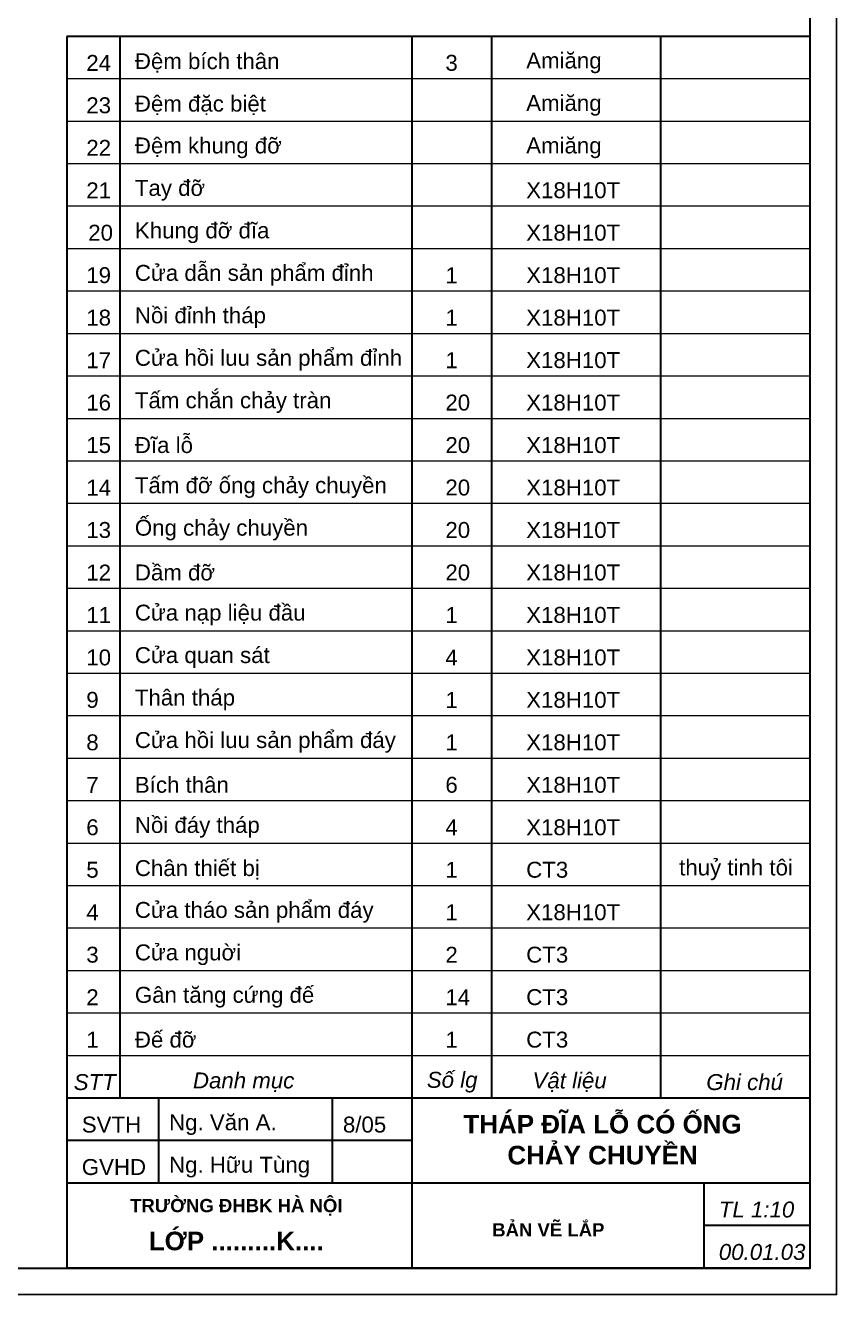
# Model space of a CAD drawing. Header units: inches. Extents: x -496 to 5444, y -47 to 8353.
# Drawn here: x 3916 to 5444, y -47 to 2344 of the extents above; entities that cross this region are included whole.
import ezdxf

# ---------------------------------------------------------------- set-up
doc = ezdxf.new("R2010")
doc.units = ezdxf.units.IN
doc.header["$LTSCALE"] = 40
doc.header["$MEASUREMENT"] = 0
doc.layers.get('0').update_dxf_attribs({"plot": 0})
doc.layers.add('Dam', color=2, linetype='Continuous', lineweight=30)
doc.layers.add('manh', color=4, linetype='Continuous', lineweight=13)

msp = doc.modelspace()

# ---------------------------------------------------------------- linework, layer by layer
msp.add_lwpolyline([(-496.2901254080907, -46.87714582066553), (-496.2901254080907, 8353.122854179335), (5443.709874591913, 8353.122854179335), (5443.709874591913, -46.87714582066553), (-496.2901254080907, -46.87714582066553)], close=True)
at = {"layer": 'Dam'}
for p, q in [((5393.709874591913, 2323.122854179334), (3993.709874591913, 2323.122854179334)), ((3993.709874591912, 2323.122854179334), (3993.709874591913, 3.122854179334439)), ((4093.709874591912, 2323.122854179334), (4093.709874591913, 323.1228541793345)), ((4643.709874591913, 2323.122854179334), (4643.709874591913, 3.122854179334439)), ((4793.709874591912, 2323.122854179334), (4793.709874591913, 323.1228541793345)), ((5111.768829067316, 2323.122854179334), (5111.768829067317, 323.1228541793345)), ((5393.709874591913, 323.1228541793345), (3993.709874591913, 323.1228541793345)), ((4166.247653195423, 323.1228541793345), (4166.247653195423, 163.1228541793344)), ((4493.709874591913, 323.1228541793345), (4493.709874591913, 163.1228541793344)), ((4643.709874591913, 243.1228541793344), (3993.709874591913, 243.1228541793344)), ((5393.709874591913, 163.1228541793344), (3993.709874591913, 163.1228541793344)), ((5193.709874591913, 163.1228541793344), (5193.709874591913, 3.122854179334439)), ((5393.709874591913, 83.12285417933444), (5193.709874591913, 83.12285417933444)), ((5393.709874591913, 3.122854179334439), (3993.709874591913, 3.122854179334439))]:
    msp.add_line(p, q, dxfattribs=at)
at = {"layer": 'Dam', "color": 2}
msp.add_lwpolyline([(-246.2901254080907, 3.122854179334439), (5393.709874591913, 3.122854179334439), (5393.709874591913, 8303.122854179335), (-246.2901254080907, 8303.122854179335)], close=True, dxfattribs=at)
at = {"layer": 'manh'}
for p, q in [((5393.709874591913, 2243.122854179334), (3993.709874591913, 2243.122854179334)), ((5393.709874591913, 2163.122854179334), (3993.709874591913, 2163.122854179334)), ((5393.709874591913, 2083.122854179334), (3993.709874591913, 2083.122854179334)), ((5393.709874591913, 2003.122854179334), (3993.709874591913, 2003.122854179334)), ((5393.709874591913, 2003.122854179334), (3993.709874591913, 2003.122854179334)), ((5393.709874591913, 1923.122854179334), (3993.709874591913, 1923.122854179334)), ((5393.709874591913, 1923.122854179334), (3993.709874591913, 1923.122854179334)), ((5393.709874591913, 1843.122854179334), (3993.709874591913, 1843.122854179334)), ((5393.709874591913, 1763.122854179334), (3993.709874591913, 1763.122854179334)), ((5393.709874591913, 1683.122854179334), (3993.709874591913, 1683.122854179334)), ((5393.709874591913, 1603.122854179334), (3993.709874591913, 1603.122854179334)), ((5393.709874591913, 1523.122854179334), (3993.709874591913, 1523.122854179334)), ((5393.709874591913, 1443.122854179334), (3993.709874591913, 1443.122854179334)), ((5393.709874591913, 1363.122854179334), (3993.709874591913, 1363.122854179334)), ((5393.709874591913, 1283.122854179334), (3993.709874591913, 1283.122854179334)), ((5393.709874591913, 1203.122854179334), (3993.709874591913, 1203.122854179334)), ((5393.709874591913, 1123.122854179334), (3993.709874591913, 1123.122854179334)), ((5393.709874591913, 1043.122854179334), (3993.709874591913, 1043.122854179334)), ((5393.709874591913, 963.1228541793345), (3993.709874591913, 963.1228541793345)), ((5393.709874591913, 883.1228541793345), (3993.709874591913, 883.1228541793345)), ((5393.709874591913, 803.1228541793345), (3993.709874591913, 803.1228541793345)), ((5393.709874591913, 723.1228541793345), (3993.709874591913, 723.1228541793345)), ((5393.709874591913, 643.1228541793345), (3993.709874591913, 643.1228541793345)), ((5393.709874591913, 563.1228541793345), (3993.709874591913, 563.1228541793345)), ((5393.709874591913, 483.1228541793345), (3993.709874591913, 483.1228541793345)), ((5393.709874591913, 403.1228541793345), (3993.709874591913, 403.1228541793345))]:
    msp.add_line(p, q, dxfattribs=at)

# ---------------------------------------------------------------- texts
for s, insert, char_height, width, attachment_point in [('{\\f.VnArial|b0|i0|c0|p34;24}', (4030.252971749301, 2273.245852629399), 30, 187.104, 4), ('{\\f.VnArial|b0|i0|c0|p34;§Öm bÝch th©n}', (4121.778732320467, 2273.245852629399), 30, 525.0689300411523, 4), ('{\\f.VnArial|b0|i0|c0|p34;3}', (4706.704552464171, 2273.245852629399), 30, 187.104, 4), ('{\\f.VnArial|b0|i0|c0|p34;Ami¨ng}', (4858.983619200719, 2273.245852629399), 30, 187.104, 4), ('{\\f.VnArial|b0|i0|c0|p34;23}', (4030.252971749301, 2193.245852629399), 30, 187.104, 4), ('{\\f.VnArial|b0|i0|c0|p34;§Öm ®Æc biÖt}', (4121.778732320467, 2193.245852629399), 30, 634.8571428571429, 4), ('{\\f.VnArial|b0|i0|c0|p34;Ami¨ng}', (4858.98361920072, 2193.245852629399), 30, 187.104, 4), ('{\\f.VnArial|b0|i0|c0|p34;22}', (4030.252971749301, 2113.245852629399), 30, 187.104, 4), ('{\\f.VnArial|b0|i0|c0|p34;§Öm khung ®ì}', (4121.778732320467, 2113.245852629399), 30, 634.8571428571429, 4), ('{\\f.VnArial|b0|i0|c0|p34;Ami¨ng}', (4858.98361920072, 2113.245852629399), 30, 187.104, 4), ('{\\f.VnArial|b0|i0|c0|p34;21}', (4030.252971749301, 2033.245852629399), 30, 187.104, 4), ('{\\f.VnArial|b0|i0|c0|p34;Tay ®ì}', (4121.778732320467, 2033.245852629399), 30, 525.0689300411523, 4), ('{\\f.VnArial|b0|i0|c0|p34;X18H10T}', (4858.98361920072, 2033.245852629399), 30, 187.104, 4), ('{\\f.VnArial|b0|i0|c0|p34;20}', (4033.900409133449, 1953.245852629399), 30, 187.104, 4), ('{\\f.VnArial|b0|i0|c0|p34;Khung ®ì ®Üa}', (4121.778732320467, 1953.245852629399), 30, 525.0689300411523, 4), ('{\\f.VnArial|b0|i0|c0|p34;X18H10T}', (4858.98361920072, 1953.245852629399), 30, 187.104, 4), ('{\\f.VnArial|b0|i0|c0|p34;19}', (4030.252971749301, 1873.245852629399), 30, 187.104, 4), ('{\\f.VnArial|b0|i0|c0|p34;Cöa dÉn s¶n phÈm ®Ønh}', (4121.778732320467, 1873.245852629399), 30, 525.0689300411523, 4), ('{\\f.VnArial|b0|i0|c0|p34;X18H10T}', (4858.98361920072, 1873.245852629399), 30, 187.104, 4), ('{\\f.VnArial|b0|i0|c0|p34;1}', (4706.704552464172, 1873.245852629399), 30, 187.104, 4), ('{\\f.VnArial|b0|i0|c0|p34;18}', (4030.252971749301, 1793.245852629399), 30, 187.104, 4), ('{\\f.VnArial|b0|i0|c0|p34;Nåi ®Ønh th¸p}', (4121.778732320467, 1793.245852629399), 30, 525.0689300411523, 4), ('{\\f.VnArial|b0|i0|c0|p34;1}', (4706.704552464172, 1793.245852629399), 30, 187.104, 4), ('{\\f.VnArial|b0|i0|c0|p34;X18H10T}', (4858.98361920072, 1793.245852629399), 30, 187.104, 4), ('{\\f.VnArial|b0|i0|c0|p34;17}', (4030.252971749301, 1713.245852629399), 30, 187.104, 4), ('{\\f.VnArial|b0|i0|c0|p34;Cöa håi luu s¶n phÈm ®Ønh}', (4121.778732320467, 1713.245852629399), 30, 525.0689300411523, 4), ('{\\f.VnArial|b0|i0|c0|p34;1}', (4706.704552464172, 1713.245852629399), 30, 187.104, 4), ('{\\f.VnArial|b0|i0|c0|p34;X18H10T}', (4858.98361920072, 1713.245852629399), 30, 187.104, 4), ('{\\f.VnArial|b0|i0|c0|p34;TÊm ch¾n ch¶y trµn}', (4121.778732320467, 1633.245852629399), 30, 525.0689300411523, 4), ('{\\f.VnArial|b0|i0|c0|p34;16}', (4030.252971749301, 1633.245852629399), 30, 187.104, 4), ('{\\f.VnArial|b0|i0|c0|p34;20}', (4706.704552464172, 1633.245852629399), 30, 187.104, 4), ('{\\f.VnArial|b0|i0|c0|p34;X18H10T}', (4858.98361920072, 1633.245852629399), 30, 187.104, 4), ('{\\f.VnArial|b0|i0|c0|p34;15}', (4030.252971749301, 1553.245852629399), 30, 187.104, 4), ('{\\f.VnArial|b0|i0|c0|p34;§Üa lç}', (4121.778732320467, 1553.245852629399), 30, 525.0689300411523, 4), ('{\\f.VnArial|b0|i0|c0|p34;20}', (4706.704552464172, 1553.245852629399), 30, 187.104, 4), ('{\\f.VnArial|b0|i0|c0|p34;X18H10T}', (4858.98361920072, 1553.245852629399), 30, 187.104, 4), ('{\\f.VnArial|b0|i0|c0|p34;14}', (4030.252971749301, 1473.245852629399), 30, 187.104, 4), ('{\\f.VnArial|b0|i0|c0|p34;TÊm ®ì èng ch¶y chuyÒn}', (4121.778732320467, 1473.245852629399), 30, 634.1666666666666, 4), ('{\\f.VnArial|b0|i0|c0|p34;20}', (4706.704552464172, 1473.245852629399), 30, 187.104, 4), ('{\\f.VnArial|b0|i0|c0|p34;X18H10T}', (4858.98361920072, 1473.245852629399), 30, 187.104, 4), ('{\\f.VnArialH|b0|i0|c0|p34;è\\f.VnArial|b0|i0|c0|p34;ng ch¶y chuyÒn}', (4121.778732320467, 1393.245852629399), 30, 525.0689300411523, 4), ('{\\f.VnArial|b0|i0|c0|p34;13}', (4030.252971749301, 1393.245852629399), 30, 187.104, 4), ('{\\f.VnArial|b0|i0|c0|p34;20}', (4706.704552464172, 1393.245852629399), 30, 187.104, 4), ('{\\f.VnArial|b0|i0|c0|p34;X18H10T}', (4858.98361920072, 1393.245852629399), 30, 187.104, 4), ('{\\f.VnArial|b0|i0|c0|p34;12}', (4030.252971749301, 1313.245852629399), 30, 187.104, 4), ('{\\f.VnArial|b0|i0|c0|p34;DÇm ®ì }', (4121.778732320467, 1313.245852629399), 30, 525.0689300411523, 4), ('{\\f.VnArial|b0|i0|c0|p34;20}', (4706.704552464172, 1313.245852629399), 30, 187.104, 4), ('{\\f.VnArial|b0|i0|c0|p34;X18H10T}', (4858.98361920072, 1313.245852629399), 30, 187.104, 4), ('{\\f.VnArial|b0|i0|c0|p34;11}', (4030.252971749301, 1233.245852629399), 30, 187.104, 4), ('{\\f.VnArial|b0|i0|c0|p34;Cöa n¹p liÖu ®Çu}', (4121.778732320467, 1233.245852629399), 30, 634.8571428571429, 4), ('{\\f.VnArial|b0|i0|c0|p34;1}', (4706.704552464172, 1233.245852629399), 30, 187.104, 4), ('{\\f.VnArial|b0|i0|c0|p34;X18H10T}', (4858.98361920072, 1233.245852629399), 30, 187.104, 4), ('{\\f.VnArial|b0|i0|c0|p34;Cöa quan s¸t}', (4121.778732320467, 1153.245852629399), 30, 412, 4), ('{\\f.VnArial|b0|i0|c0|p34;10}', (4030.252971749301, 1153.245852629399), 30, 187.104, 4), ('{\\f.VnArial|b0|i0|c0|p34;4}', (4706.704552464172, 1153.245852629399), 30, 187.104, 4), ('{\\f.VnArial|b0|i0|c0|p34;X18H10T}', (4858.98361920072, 1153.245852629399), 30, 187.104, 4), ('{\\f.VnArial|b0|i0|c0|p34;9}', (4030.252971749301, 1073.245852629399), 30, 187.104, 4), ('{\\f.VnArial|b0|i0|c0|p34;Th©n th¸p}', (4121.778732320467, 1073.245852629399), 30, 455.6959999999999, 4), ('{\\f.VnArial|b0|i0|c0|p34;1}', (4706.704552464172, 1073.245852629399), 30, 187.104, 4), ('{\\f.VnArial|b0|i0|c0|p34;X18H10T}', (4858.98361920072, 1073.245852629399), 30, 187.104, 4), ('{\\f.VnArial|b0|i0|c0|p34;8}', (4030.252971749301, 993.2458526293987), 30, 187.104, 4), ('{\\f.VnArial|b0|i0|c0|p34;Cöa håi luu s¶n phÈm ®¸y}', (4121.778732320467, 993.2458526293987), 30, 602.5000000000001, 4), ('{\\f.VnArial|b0|i0|c0|p34;1}', (4706.704552464172, 993.2458526293987), 30, 187.104, 4), ('{\\f.VnArial|b0|i0|c0|p34;X18H10T}', (4858.98361920072, 993.2458526293987), 30, 187.104, 4), ('{\\f.VnArial|b0|i0|c0|p34;7}', (4030.252971749301, 913.2458526293987), 30, 187.104, 4), ('{\\f.VnArial|b0|i0|c0|p34;BÝch th©n}', (4121.778732320467, 913.2458526293987), 30, 524.5, 4), ('{\\f.VnArial|b0|i0|c0|p34;6}', (4706.704552464172, 913.2458526293987), 30, 187.104, 4), ('{\\f.VnArial|b0|i0|c0|p34;X18H10T}', (4858.98361920072, 913.2458526293987), 30, 187.104, 4), ('{\\f.VnArial|b0|i0|c0|p34;6}', (4030.252971749301, 833.2458526293987), 30, 187.104, 4), ('{\\f.VnArial|b0|i0|c0|p34;Nåi ®¸y th¸p}', (4121.778732320467, 833.2458526293987), 30, 361.4814814814815, 4), ('{\\f.VnArial|b0|i0|c0|p34;4}', (4706.704552464172, 833.2458526293987), 30, 187.104, 4), ('{\\f.VnArial|b0|i0|c0|p34;X18H10T}', (4858.983619200727, 833.2458526293987), 30, 187.104, 4), ('{\\f.VnArial|b0|i0|c0|p34;5}', (4030.252971749301, 753.2458526293987), 30, 187.104, 4), ('{\\f.VnArial|b0|i0|c0|p34;Ch©n thiÕt bÞ}', (4121.778732320467, 753.2458526293987), 30, 487.0999999999999, 4), ('{\\f.VnArial|b0|i0|c0|p34;1}', (4706.704552464172, 753.2458526293987), 30, 187.104, 4), ('{\\f.VnArial|b0|i0|c0|p34;CT3}', (4858.983619200727, 753.2458526293987), 30, 187.104, 4), ('{\\f.VnArial|b0|i0|c0|p34;thuû tinh t«i}', (5147.073933415958, 753.2458526293987), 30, 337, 4), ('{\\f.VnArial|b0|i0|c0|p34;Cöa th¸o s¶n phÈm ®¸y}', (4121.778732320467, 673.2458526293987), 30, 547, 4), ('{\\f.VnArial|b0|i0|c0|p34;4}', (4030.252971749301, 673.2458526293987), 30, 187.104, 4), ('{\\f.VnArial|b0|i0|c0|p34;1}', (4706.704552464172, 673.2458526293987), 30, 187.104, 4), ('{\\f.VnArial|b0|i0|c0|p34;X18H10T}', (4858.98361920072, 673.2458526293987), 30, 187.104, 4), ('{\\f.VnArial|b0|i0|c0|p34;3}', (4030.252971749301, 593.2458526293987), 30, 187.104, 4), ('{\\f.VnArial|b0|i0|c0|p34;Cöa nguêi}', (4121.778732320467, 593.2458526293987), 30, 412, 4), ('{\\f.VnArial|b0|i0|c0|p34;2}', (4706.704552464172, 593.2458526293987), 30, 187.104, 4), ('{\\f.VnArial|b0|i0|c0|p34;CT3}', (4858.98361920072, 593.2458526293987), 30, 187.104, 4), ('{\\f.VnArial|b0|i0|c0|p34;2}', (4030.252971749301, 513.2458526293987), 30, 187.104, 4), ('{\\f.VnArial|b0|i0|c0|p34;G©n t¨ng cøng ®Õ}', (4121.778732320467, 513.2458526293987), 30, 499.4999999999999, 4), ('{\\f.VnArial|b0|i0|c0|p34;14}', (4706.704552464172, 513.2458526293987), 30, 187.104, 4), ('{\\f.VnArial|b0|i0|c0|p34;CT3}', (4858.98361920072, 513.2458526293987), 30, 187.104, 4), ('{\\f.VnArial|b0|i0|c0|p34;1}', (4030.252971749301, 433.2458526293987), 30, 187.104, 4), ('{\\f.VnArial|b0|i0|c0|p34;§Õ ®ì}', (4121.778732320467, 433.2458526293987), 30, 468, 4), ('{\\f.VnArial|b0|i0|c0|p34;1}', (4706.704552464172, 433.2458526293987), 30, 187.104, 4), ('{\\f.VnArial|b0|i0|c0|p34;CT3}', (4858.983619200727, 433.2458526293987), 30, 187.104, 4), ('{\\f.VnArial|b0|i1|c0|p34;STT}', (4006.603916964988, 353.2458526293987), 30, 187.104, 4), ('{\\f.VnArial|b0|i1|c0|p34;Danh môc}', (4231.158480172481, 353.2458526293987), 30, 295.0857142857143, 4), ('{\\f.VnArial|b0|i1|c0|p34;Sè lg}', (4671.778732320467, 353.2458526293987), 30, 187.104, 4), ('{\\f.VnArial|b0|i1|c0|p34;VËt liÖu}', (4870.890154982814, 353.2458526293987), 30, 187.104, 4), ('{\\f.VnArial|b0|i1|c0|p34;Ghi chó}', (5198.201263603346, 353.2458526293987), 30, 187.104, 4), ('{\\f.VnArial|b0|i0|c0|p34;SVTH}', (4021.778732320467, 273.2458526293987), 30, 187.104, 4), ('{\\f.VnArial|b0|i0|c0|p34;Ng. V¨n A.}', (4186.209148642271, 273.2458526293987), 30, 272.7619047619048, 4), ('{\\f.VnArial|b0|i0|c0|p34;8/05}', (4513.671370038762, 273.2458526293987), 30, 272.7619047619048, 4), ('{\\f.VnArialH|b1|i0|c0|p34;Th¸p §Üa lç cã èng ch¶y chuyÒn}', (5002.770383141148, 244.8370181699784), 35, 599.7668986426818, 5), ('{\\f.VnArial|b0|i0|c0|p34;GVHD}', (4021.778732320467, 193.2458526293986), 30, 187.104, 4), ('{\\f.VnArial|b0|i0|c0|p34;Ng. H÷u Tïng}', (4186.209148642271, 193.2458526293986), 30, 362.7619047619048, 4), ('{\\f.VnArialH|b1|i0|c0|p34;tr¦êng §Hbk hµ néi}', (4312.797695615124, 117.619326263447), 25, 599.7668986426818, 5), ('{\\f.VnArial|b0|i1|c0|p34;TL 1:10}', (5221.778732320467, 113.2458526293986), 30, 187.104, 4), ('{\\f.VnArialH|b1|i0|c0|p34;Líp .........K....}', (4312.797695615124, 53.91648770874517), 35, 599.7668986426818, 5), ('{\\f.VnArialH|b1|i0|c0|p34;B¶n vÏ l¾p}', (4900.653219747094, 75.16424905258017), 25, 599.7668986426818, 5), ('{\\f.VnArial|b0|i1|c0|p34;00.01.03}', (5221.778732320467, 33.24585262939863), 30, 187.104, 4)]:
    msp.add_mtext(s, dxfattribs=dict(at, insert=insert, char_height=char_height, width=width, attachment_point=attachment_point))

doc.saveas('drawing.dxf')
